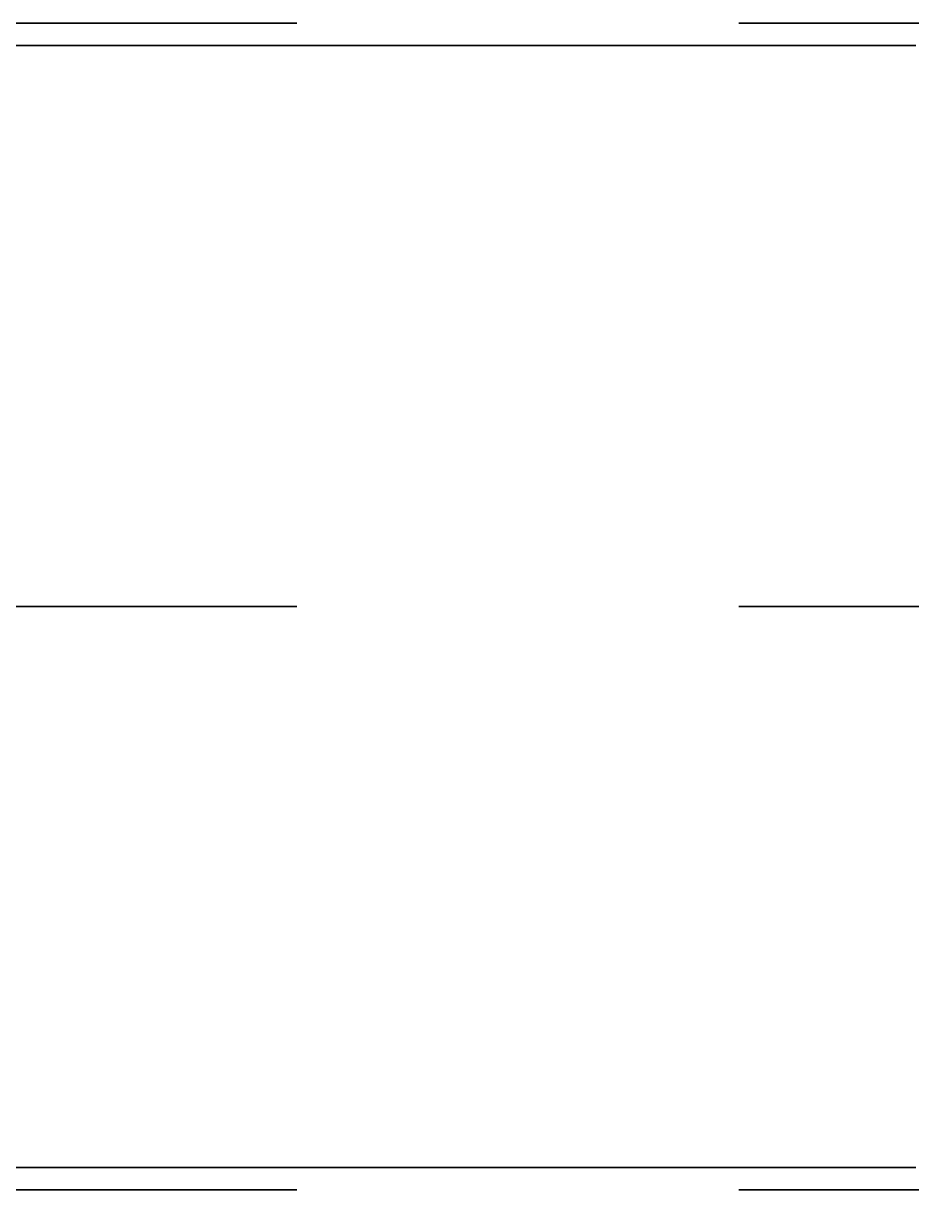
# Model space of a CAD drawing. Header units: millimetres. Extents: x 0 to 2382, y 0 to 420.
# Drawn here: x 184.982 to 186.991, y 122.68 to 125.32 of the extents above; entities that cross this region are included whole.
import ezdxf

# ---------------------------------------------------------------- set-up
doc = ezdxf.new("R2010")
doc.units = ezdxf.units.MM
doc.linetypes.add('IRAM-E-TRAZOS', pattern=[5, 4, -1])
doc.layers.add('02-OCULTA', color=4, linetype='IRAM-E-TRAZOS', lineweight=35)

msp = doc.modelspace()

# ---------------------------------------------------------------- linework, layer by layer
at = {"layer": '02-OCULTA'}
for p, q in [((181.6, 125.32), (187.6, 125.32)), ((138, 125.27), (188, 125.27)), ((181.6, 124), (187.6, 124)), ((138, 122.73), (188, 122.73)), ((181.6, 122.68), (187.6, 122.68))]:
    msp.add_line(p, q, dxfattribs=at)

doc.saveas('drawing.dxf')
